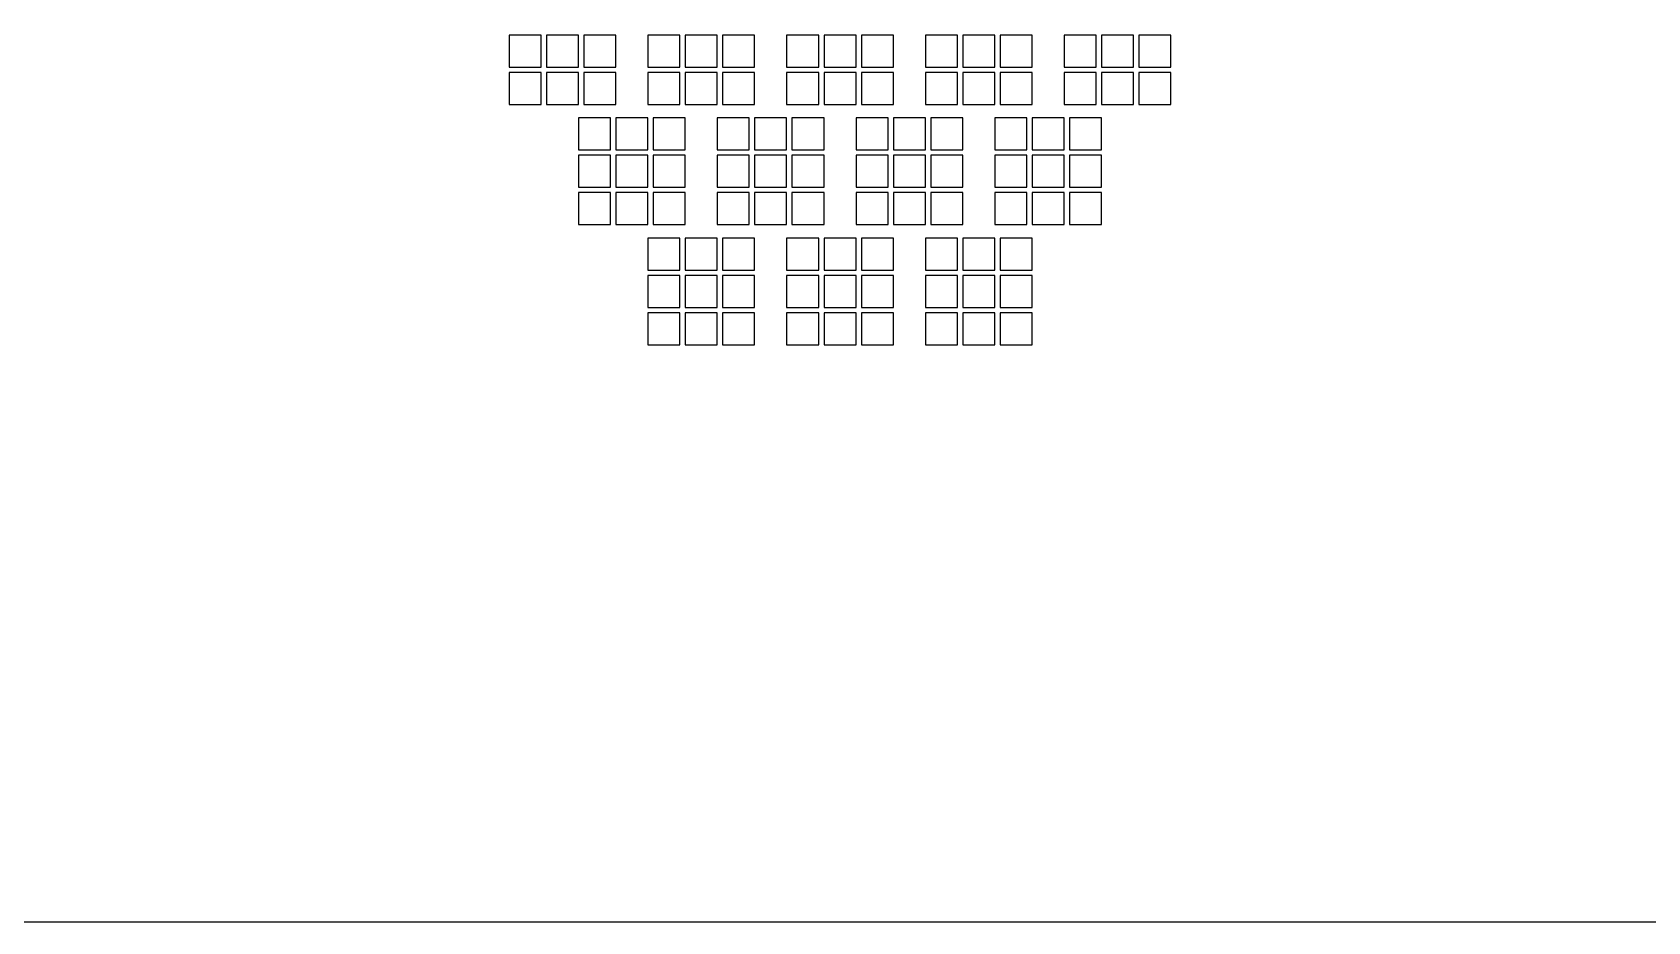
# Model space of a CAD drawing. Extents: x -49 to 54, y -38 to 38.
# Drawn here: x -37.5 to -22.36, y -38 to -29.67 of the extents above; entities that cross this region are included whole.
import ezdxf

# ---------------------------------------------------------------- set-up
doc = ezdxf.new("R2010")
doc.units = 0
doc.layers.add('BACK_LAYER', color=5, linetype='CONTINUOUS')
doc.layers.add('OUTLINE', color=7, linetype='CONTINUOUS')

msp = doc.modelspace()

# ---------------------------------------------------------------- linework, layer by layer
at = {"layer": 'BACK_LAYER'}
for points in [[(-33.03, -29.998), (-32.73, -29.998), (-32.73, -29.698), (-33.03, -29.698)], [(-32.68, -29.998), (-32.38, -29.998), (-32.38, -29.698), (-32.68, -29.698)], [(-32.33, -29.998), (-32.03, -29.998), (-32.03, -29.698), (-32.33, -29.698)], [(-31.73, -29.998), (-31.43, -29.998), (-31.43, -29.698), (-31.73, -29.698)], [(-31.38, -29.998), (-31.08, -29.998), (-31.08, -29.698), (-31.38, -29.698)], [(-31.03, -29.998), (-30.73, -29.998), (-30.73, -29.698), (-31.03, -29.698)], [(-30.43, -29.998), (-30.13, -29.998), (-30.13, -29.698), (-30.43, -29.698)], [(-30.08, -29.998), (-29.78, -29.998), (-29.78, -29.698), (-30.08, -29.698)], [(-29.73, -29.998), (-29.43, -29.998), (-29.43, -29.698), (-29.73, -29.698)], [(-29.13, -29.998), (-28.83, -29.998), (-28.83, -29.698), (-29.13, -29.698)], [(-28.78, -29.998), (-28.48, -29.998), (-28.48, -29.698), (-28.78, -29.698)], [(-28.43, -29.998), (-28.13, -29.998), (-28.13, -29.698), (-28.43, -29.698)], [(-27.83, -29.998), (-27.53, -29.998), (-27.53, -29.698), (-27.83, -29.698)], [(-27.48, -29.998), (-27.18, -29.998), (-27.18, -29.698), (-27.48, -29.698)], [(-27.13, -29.998), (-26.83, -29.998), (-26.83, -29.698), (-27.13, -29.698)], [(-33.03, -30.348), (-32.73, -30.348), (-32.73, -30.048), (-33.03, -30.048)], [(-32.68, -30.348), (-32.38, -30.348), (-32.38, -30.048), (-32.68, -30.048)], [(-32.33, -30.348), (-32.03, -30.348), (-32.03, -30.048), (-32.33, -30.048)], [(-31.73, -30.348), (-31.43, -30.348), (-31.43, -30.048), (-31.73, -30.048)], [(-31.38, -30.348), (-31.08, -30.348), (-31.08, -30.048), (-31.38, -30.048)], [(-31.03, -30.348), (-30.73, -30.348), (-30.73, -30.048), (-31.03, -30.048)], [(-30.43, -30.348), (-30.13, -30.348), (-30.13, -30.048), (-30.43, -30.048)], [(-30.08, -30.348), (-29.78, -30.348), (-29.78, -30.048), (-30.08, -30.048)], [(-29.73, -30.348), (-29.43, -30.348), (-29.43, -30.048), (-29.73, -30.048)], [(-29.13, -30.348), (-28.83, -30.348), (-28.83, -30.048), (-29.13, -30.048)], [(-28.78, -30.348), (-28.48, -30.348), (-28.48, -30.048), (-28.78, -30.048)], [(-28.43, -30.348), (-28.13, -30.348), (-28.13, -30.048), (-28.43, -30.048)], [(-27.83, -30.348), (-27.53, -30.348), (-27.53, -30.048), (-27.83, -30.048)], [(-27.48, -30.348), (-27.18, -30.348), (-27.18, -30.048), (-27.48, -30.048)], [(-27.13, -30.348), (-26.83, -30.348), (-26.83, -30.048), (-27.13, -30.048)], [(-32.38, -30.773), (-32.08, -30.773), (-32.08, -30.473), (-32.38, -30.473)], [(-32.03, -30.773), (-31.73, -30.773), (-31.73, -30.473), (-32.03, -30.473)], [(-31.68, -30.773), (-31.38, -30.773), (-31.38, -30.473), (-31.68, -30.473)], [(-31.08, -30.773), (-30.78, -30.773), (-30.78, -30.473), (-31.08, -30.473)], [(-30.73, -30.773), (-30.43, -30.773), (-30.43, -30.473), (-30.73, -30.473)], [(-30.38, -30.773), (-30.08, -30.773), (-30.08, -30.473), (-30.38, -30.473)], [(-29.78, -30.773), (-29.48, -30.773), (-29.48, -30.473), (-29.78, -30.473)], [(-29.43, -30.773), (-29.13, -30.773), (-29.13, -30.473), (-29.43, -30.473)], [(-29.08, -30.773), (-28.78, -30.773), (-28.78, -30.473), (-29.08, -30.473)], [(-28.48, -30.773), (-28.18, -30.773), (-28.18, -30.473), (-28.48, -30.473)], [(-28.13, -30.773), (-27.83, -30.773), (-27.83, -30.473), (-28.13, -30.473)], [(-27.78, -30.773), (-27.48, -30.773), (-27.48, -30.473), (-27.78, -30.473)], [(-32.38, -31.123), (-32.08, -31.123), (-32.08, -30.823), (-32.38, -30.823)], [(-32.03, -31.123), (-31.73, -31.123), (-31.73, -30.823), (-32.03, -30.823)], [(-31.68, -31.123), (-31.38, -31.123), (-31.38, -30.823), (-31.68, -30.823)], [(-31.08, -31.123), (-30.78, -31.123), (-30.78, -30.823), (-31.08, -30.823)], [(-30.73, -31.123), (-30.43, -31.123), (-30.43, -30.823), (-30.73, -30.823)], [(-30.38, -31.123), (-30.08, -31.123), (-30.08, -30.823), (-30.38, -30.823)], [(-29.78, -31.123), (-29.48, -31.123), (-29.48, -30.823), (-29.78, -30.823)], [(-29.43, -31.123), (-29.13, -31.123), (-29.13, -30.823), (-29.43, -30.823)], [(-29.08, -31.123), (-28.78, -31.123), (-28.78, -30.823), (-29.08, -30.823)], [(-28.48, -31.123), (-28.18, -31.123), (-28.18, -30.823), (-28.48, -30.823)], [(-28.13, -31.123), (-27.83, -31.123), (-27.83, -30.823), (-28.13, -30.823)], [(-27.78, -31.123), (-27.48, -31.123), (-27.48, -30.823), (-27.78, -30.823)], [(-32.38, -31.473), (-32.08, -31.473), (-32.08, -31.173), (-32.38, -31.173)], [(-32.03, -31.473), (-31.73, -31.473), (-31.73, -31.173), (-32.03, -31.173)], [(-31.68, -31.473), (-31.38, -31.473), (-31.38, -31.173), (-31.68, -31.173)], [(-31.08, -31.473), (-30.78, -31.473), (-30.78, -31.173), (-31.08, -31.173)], [(-30.73, -31.473), (-30.43, -31.473), (-30.43, -31.173), (-30.73, -31.173)], [(-30.38, -31.473), (-30.08, -31.473), (-30.08, -31.173), (-30.38, -31.173)], [(-29.78, -31.473), (-29.48, -31.473), (-29.48, -31.173), (-29.78, -31.173)], [(-29.43, -31.473), (-29.13, -31.473), (-29.13, -31.173), (-29.43, -31.173)], [(-29.08, -31.473), (-28.78, -31.473), (-28.78, -31.173), (-29.08, -31.173)], [(-28.48, -31.473), (-28.18, -31.473), (-28.18, -31.173), (-28.48, -31.173)], [(-28.13, -31.473), (-27.83, -31.473), (-27.83, -31.173), (-28.13, -31.173)], [(-27.78, -31.473), (-27.48, -31.473), (-27.48, -31.173), (-27.78, -31.173)], [(-31.73, -31.899), (-31.43, -31.899), (-31.43, -31.599), (-31.73, -31.599)], [(-31.38, -31.899), (-31.08, -31.899), (-31.08, -31.599), (-31.38, -31.599)], [(-31.03, -31.899), (-30.73, -31.899), (-30.73, -31.599), (-31.03, -31.599)], [(-30.43, -31.899), (-30.13, -31.899), (-30.13, -31.599), (-30.43, -31.599)], [(-30.08, -31.899), (-29.78, -31.899), (-29.78, -31.599), (-30.08, -31.599)], [(-29.73, -31.899), (-29.43, -31.899), (-29.43, -31.599), (-29.73, -31.599)], [(-29.13, -31.899), (-28.83, -31.899), (-28.83, -31.599), (-29.13, -31.599)], [(-28.78, -31.899), (-28.48, -31.899), (-28.48, -31.599), (-28.78, -31.599)], [(-28.43, -31.899), (-28.13, -31.899), (-28.13, -31.599), (-28.43, -31.599)], [(-31.73, -32.249), (-31.43, -32.249), (-31.43, -31.949), (-31.73, -31.949)], [(-31.38, -32.249), (-31.08, -32.249), (-31.08, -31.949), (-31.38, -31.949)], [(-31.03, -32.249), (-30.73, -32.249), (-30.73, -31.949), (-31.03, -31.949)], [(-30.43, -32.249), (-30.13, -32.249), (-30.13, -31.949), (-30.43, -31.949)], [(-30.08, -32.249), (-29.78, -32.249), (-29.78, -31.949), (-30.08, -31.949)], [(-29.73, -32.249), (-29.43, -32.249), (-29.43, -31.949), (-29.73, -31.949)], [(-29.13, -32.249), (-28.83, -32.249), (-28.83, -31.949), (-29.13, -31.949)], [(-28.78, -32.249), (-28.48, -32.249), (-28.48, -31.949), (-28.78, -31.949)], [(-28.43, -32.249), (-28.13, -32.249), (-28.13, -31.949), (-28.43, -31.949)], [(-31.73, -32.599), (-31.43, -32.599), (-31.43, -32.299), (-31.73, -32.299)], [(-31.38, -32.599), (-31.08, -32.599), (-31.08, -32.299), (-31.38, -32.299)], [(-31.03, -32.599), (-30.73, -32.599), (-30.73, -32.299), (-31.03, -32.299)], [(-30.43, -32.599), (-30.13, -32.599), (-30.13, -32.299), (-30.43, -32.299)], [(-30.08, -32.599), (-29.78, -32.599), (-29.78, -32.299), (-30.08, -32.299)], [(-29.73, -32.599), (-29.43, -32.599), (-29.43, -32.299), (-29.73, -32.299)], [(-29.13, -32.599), (-28.83, -32.599), (-28.83, -32.299), (-29.13, -32.299)], [(-28.78, -32.599), (-28.48, -32.599), (-28.48, -32.299), (-28.78, -32.299)], [(-28.43, -32.599), (-28.13, -32.599), (-28.13, -32.299), (-28.43, -32.299)]]:
    msp.add_lwpolyline(points, close=True, dxfattribs=at)
at = {"layer": 'OUTLINE'}
msp.add_lwpolyline([(-49.4, -36.45, -0.414214), (-47.85, -38), (52.85, -38, -0.414214), (54.4, -36.45), (54.4, -28), (51.4, -28), (51.4, 28), (54.4, 28), (54.4, 36.45, -0.414214), (52.85, 38), (-47.85, 38, -0.414214), (-49.4, 36.45)], format="xyb", close=True, dxfattribs=at)

doc.saveas('drawing.dxf')
